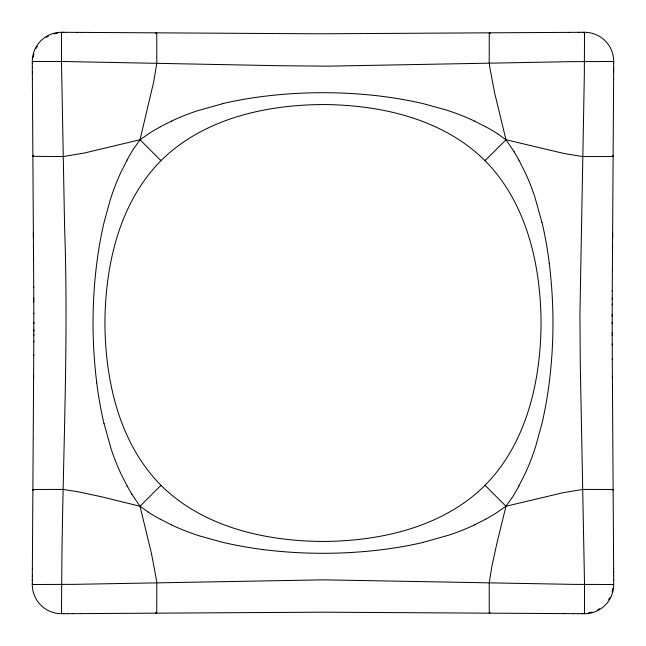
<?xml version="1.0" encoding="UTF-8"?>
<svg xmlns="http://www.w3.org/2000/svg" width="646" height="646" viewBox="0 0 646 646"><rect width="100%" height="100%" fill="white"/><g stroke="black" fill="none" stroke-linecap="round" stroke-linejoin="round"><path stroke-width="0.97" d="M33.81 331.317L33.81 313.165M612.19 332.835L612.19 314.683M33.802 335.331L33.818 329.541M33.786 341.912L33.81 334.345M612.182 316.459L612.214 304.088M32.324 579.656L32.3 584.517A29.078 29.078 0 0 0 61.475 613.7L63.825 613.692M32.316 580.334L32.34 576.151M33.729 355.583L33.786 341.112M612.23 299.098L612.271 290.417M612.214 304.888L612.23 298.121M613.66 69.849L613.676 67.273M613.676 67.321L613.692 63.09M613.692 63.429L613.7 61.483A29.078 29.078 0 0 0 584.525 32.3L583.185 32.308M32.332 576.741L32.34 575.505M32.34 575.764L32.373 568.965M32.373 569.069L32.437 557.385M32.437 557.441L33.608 376.796M33.616 375.471L33.737 355.025M61.483 613.232L61.475 613.7L61.903 557.45C63.276 447.5 68.524 337.527 64.608 227.562L61.475 61.475L61.475 32.3L62.815 32.308M584.517 32.768L584.525 32.3L584.331 74.993L579.922 314.675L580.294 364.287L584.525 584.525L584.525 613.7L582.175 613.692M612.263 290.975L612.384 270.529M613.619 78.594L612.529 248.888M613.619 78.691L613.652 71.779M613.652 72.182L613.668 69.259M33.6 378.176L33.616 375.302M612.384 270.698L612.553 245.222M612.602 238.059L612.642 232.649M156.768 33.229L156.768 63.195L153.788 81.436L140.02 139.746L134.441 147.659M511.559 498.341L505.98 506.254L496.863 543.367L491.727 567.115L489.232 582.805L489.248 613.127L490.136 612.844M32.478 583.96L32.348 584.355L32.623 583.5M32.946 156.251L33.285 155.29M612.876 490.249L613.143 489.474L582.821 489.434L563.441 492.623L505.98 506.254L495.337 513.594A191.345 191.054 -9 0 1 485.582 519.166M32.922 156.316L63.179 156.566L84.343 153.021L140.02 139.746L150.663 132.406A191.345 191.054 -9 0 1 160.418 126.834M127.068 160.127L120.794 172.571A204.499 204.386 84.2 0 0 116.078 183.464A246.619 246.465 85.5 0 0 110.24 199.897L104.063 222.394A399.171 398.76 89.9 0 0 96.795 263.124C91.756 302.821 91.829 343.171 96.755 382.876M518.932 485.873L525.206 473.429A204.499 204.386 84.2 0 0 529.922 462.536A246.619 246.465 85.5 0 0 535.76 446.103L541.937 423.606A399.171 398.76 89.9 0 0 549.205 382.876C554.244 343.179 554.171 302.829 549.245 263.124M160.967 485.332C119.155 443.011 105.233 380.728 104.935 323C105.233 265.28 119.147 202.989 160.967 160.668C203.143 118.832 265.345 104.838 323 104.547C380.647 104.838 442.857 118.824 485.033 160.668C526.853 202.989 540.767 265.28 541.065 323C540.767 380.728 526.845 443.011 485.033 485.332C442.857 527.176 380.647 541.162 323 541.453C265.345 541.162 203.143 527.168 160.967 485.332L140.02 506.254L151.406 553.251L156.187 578.509L156.768 582.805L156.752 613.127L155.516 612.723M160.458 485.832L160.911 485.388M485.542 160.168L485.033 160.668M490.484 33.277L489.264 32.849L489.232 63.195L489.813 67.491L494.594 92.749L505.98 139.746L485.106 160.604M33.285 490.71L32.873 489.466L63.179 489.434L78.295 491.808L101.737 496.839L140.02 506.254L147.934 511.85M612.771 156.55L582.821 156.566L564.321 153.554L505.98 139.746L498.066 134.15M160.386 126.769L171.44 121.133M485.614 519.231L474.56 524.867M156.736 32.849L155.516 33.277M583.847 32.51L584.299 32.365L583.475 32.623M62.218 613.474L61.846 613.587M222.555 103.731L197.337 110.805A242.67 242.533 5.8 0 0 183.682 115.763A205.549 205.436 5.8 0 0 171.44 121.133M423.445 542.269L448.663 535.195A242.67 242.533 5.8 0 0 462.318 530.237A205.549 205.436 5.8 0 0 474.56 524.867M613.232 61.491L613.7 61.483L571.694 61.653L328.289 66.15L281.785 65.763L61.475 61.475L32.3 61.483L32.308 63.429M32.768 584.509L32.3 584.517L74.306 584.347L323.751 579.842L572.711 584.364L613.7 584.517L613.676 579.656M578.598 32.324L568.73 32.373M555.503 32.445L568.835 32.373M555.552 32.445L319.358 33.802L90.448 32.445M80.484 613.611L322.241 612.19L563.853 613.603M72.336 613.652L80.58 613.611M67.402 613.676L72.651 613.652M579.502 32.316L583.532 32.3M578.517 32.324L579.583 32.316M63.453 613.692L67.483 613.676M62.468 32.3L63.825 32.308M63.453 32.308L66.498 32.316M66.417 32.316L77.27 32.373M77.165 32.373L82.236 32.397M563.764 613.603L565.516 613.611M565.42 613.611L573.664 613.652M573.349 613.652L578.598 613.676M578.517 613.676L582.547 613.692M82.147 32.397L90.497 32.445M32.768 61.491L32.3 61.483A29.078 29.078 0 0 1 61.475 32.3L61.483 32.768M613.232 584.509L613.7 584.517A29.078 29.078 0 0 1 584.525 613.7L584.517 613.232M382.779 96.416C343.139 91.457 302.861 91.457 263.221 96.416A397.476 397.12 1.1 0 0 222.539 103.659M263.221 549.585C302.861 554.543 343.139 554.543 382.779 549.585A397.476 397.12 1.1 0 0 423.461 542.341M584.315 613.635L583.475 613.377M62.186 32.518L62 32.462M61.968 32.453L62.525 32.623M474.56 121.133L485.614 126.769M171.44 524.867L160.386 519.231M140.02 139.746L161.088 160.797L160.458 160.168M505.98 506.254L484.928 485.219L485.542 485.832M505.98 139.746L514.151 151.778M140.02 506.254L131.849 494.222M518.932 160.127L525.206 172.571A204.499 204.386 -84.2 0 1 529.922 183.464A243.413 243.284 -84.2 0 1 534.88 197.127L541.937 222.394M127.068 485.873L120.794 473.429A204.499 204.386 -84.2 0 1 116.078 462.536A243.413 243.284 -84.2 0 1 111.12 448.873L104.063 423.606M613.143 156.51L612.715 155.29M32.623 62.501L32.445 61.943M612.456 386.292L613.563 557.441M33.471 248.888L32.381 78.594M33.358 232.649L33.398 238.059M33.447 245.222L33.544 259.708M613.627 568.965L613.643 571.88M613.563 557.385L613.627 569.069M612.279 358.482L612.4 378.176M612.392 376.796L612.456 387.253M33.544 258.747L33.721 287.518M32.357 74.12L32.381 78.691M613.66 575.505L613.684 580.334M613.643 571.645L613.66 575.764M612.222 344.011L612.287 359.313M33.713 286.687L33.77 299.098M33.77 298.121L33.778 301.989M32.348 71.779L32.357 74.355M32.324 67.273L32.348 72.182M32.308 63.09L32.324 67.321M612.19 332.432L612.198 335.331M612.19 334.345L612.222 344.94M33.778 301.06L33.81 313.568M612.182 322.241L612.182 323.759M33.818 322.241L33.818 323.759M382.771 96.448A397.476 397.064 -0.1 0 1 423.445 103.715L445.902 109.909A245.843 245.69 -4.5 0 1 462.31 115.771A205.549 205.436 -5.8 0 1 474.56 121.133M485.647 126.713A182.293 182.14 1.5 0 1 498.123 134.069M131.897 494.198A196.416 196.142 82 0 1 127.125 485.84M103.99 423.623A399.171 398.824 -88.9 0 1 96.73 382.884M127.012 160.103A182.495 182.334 -88.5 0 1 134.352 147.611M514.103 151.802A196.416 196.142 82 0 1 518.875 160.16M542.01 222.377A399.171 398.824 -88.9 0 1 549.27 263.116M518.988 485.897A182.495 182.334 -88.5 0 1 511.648 498.389M263.229 549.552A397.476 397.064 -0.1 0 1 222.555 542.285L200.099 536.091A245.843 245.69 -4.5 0 1 183.69 530.229A205.549 205.436 -5.8 0 1 171.44 524.867M160.353 519.287A182.293 182.14 1.5 0 1 147.877 511.931M612.876 588.361A29.086 29.086 0 0 1 612.109 591.962M609.848 597.655A29.086 29.086 0 0 1 608.661 599.698M599.714 608.661A29.086 29.086 0 0 1 597.663 609.848M591.97 612.117A29.086 29.086 0 0 1 588.377 612.884M33.124 57.639A29.086 29.086 0 0 1 33.891 54.038M36.152 48.345A29.086 29.086 0 0 1 37.339 46.302M46.286 37.339A29.086 29.086 0 0 1 48.337 36.152M54.03 33.883A29.086 29.086 0 0 1 57.623 33.116"/></g></svg>
